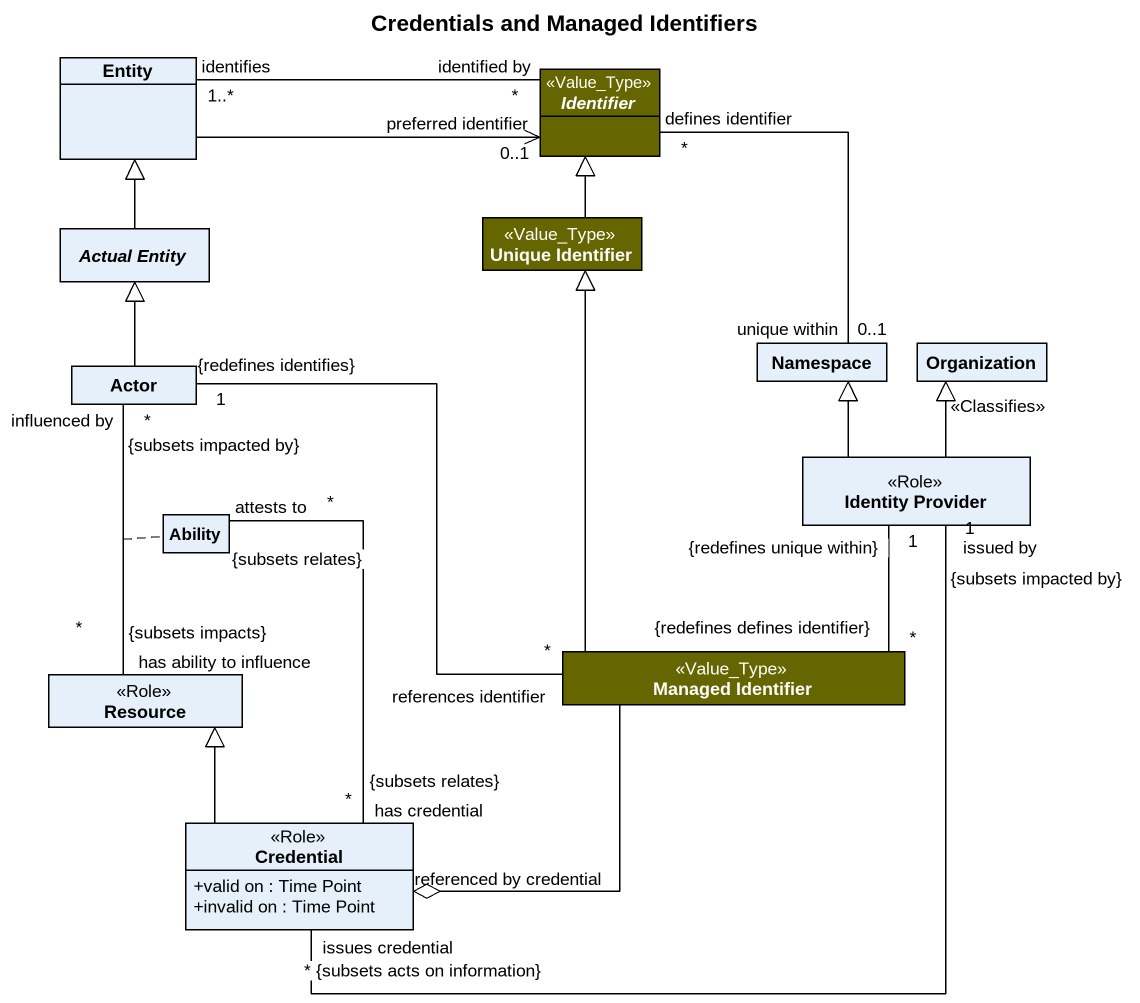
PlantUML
@startuml
title Credentials and Managed Identifiers
hide circle
hide empty members
skinparam classAttributeIconSize 0
class "Entity" as Entity_
abstract class Identifier <<Value_Type>> #666600
abstract class "Actual Entity" as Actual_Entity
class "Unique Identifier" as Unique_Identifier <<Value_Type>> #666600
class "Actor" as Actor_
class "Namespace" as Namespace_
class Organization
class "Identity Provider" as Identity_Provider <<Role>>
class Ability
class Resource <<Role>>
class "Managed Identifier" as Managed_Identifier <<Value_Type>> #666600
class Credential <<Role>> {
  +valid on : Time Point
  +invalid on : Time Point
}
Entity_ -right-> "preferred identifier\n0..1" Identifier
Identifier "identified by\n*" -left- "identifies\n1..*" Entity_
Identifier "defines identifier\n*" -- "unique within\n0..1" Namespace_
Actual_Entity -up-|> Entity_
Unique_Identifier -up-|> Identifier
Actor_ -up-|> Actual_Entity
Identity_Provider -up-|> Namespace_
Identity_Provider -up-|> Organization : <<Classifies>>
Identity_Provider "{redefines unique within}\n1" -- "{redefines defines identifier}\n*" Managed_Identifier
Identity_Provider "issued by\n{subsets impacted by}\n1" -- "issues credential\n{subsets acts on information}\n*" Credential
Resource "has ability to influence\n{subsets impacts}\n*" -up- "influenced by\n{subsets impacted by}\n*" Actor_
(Resource, Actor_) .. Ability
Managed_Identifier -up-|> Unique_Identifier
Managed_Identifier "*" -left- "{redefines identifies}\n1" Actor_
Credential "has credential\n{subsets relates}\n*" -up- "attests to\n{subsets relates}\n*" Ability
Credential -up-|> Resource
Credential "referenced by credential" o-right- "references identifier" Managed_Identifier
@enduml
